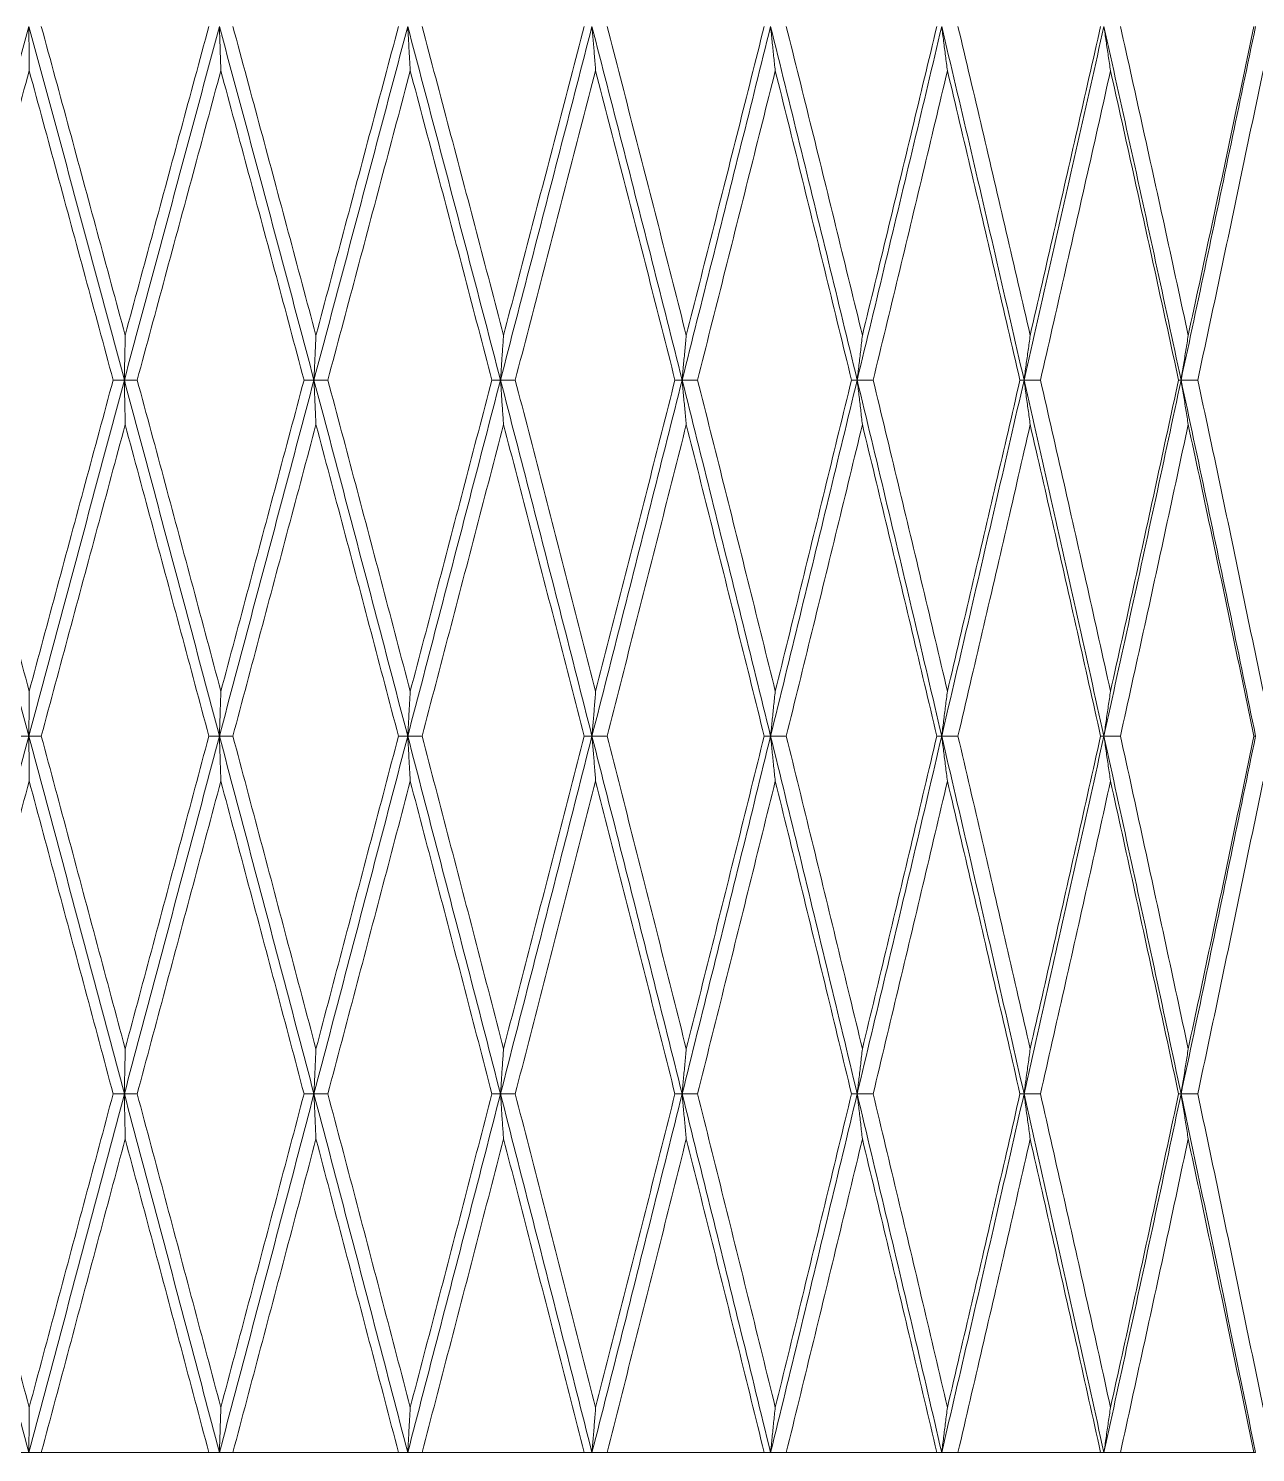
# Model space of a CAD drawing. Extents: x 1661 to 2451, y 0 to 579.
# Drawn here: x 1890.52 to 1901.01, y 426.76 to 438.94 of the extents above; entities that cross this region are included whole.
import ezdxf

# ---------------------------------------------------------------- set-up
doc = ezdxf.new("R2010")
doc.units = 0
doc.header["$LTSCALE"] = 10
doc.header["$MEASUREMENT"] = 0
doc.layers.add('2', color=7, linetype='CONTINUOUS', true_color=0xffffff)

msp = doc.modelspace()

# ---------------------------------------------------------------- linework, layer by layer
at = {"layer": '2', "color": 7, "linetype": 'Continuous', "lineweight": 18}
for ratio, start_param, end_param in [(0.00001, 1.454697, 1.539238), (0.00001, 1.358005, 1.442546), (0.00001, 1.261314, 1.345855), (0.00001, 1.164623, 1.249164), (0.000009, 1.067932, 1.152473), (0.000009, 0.97124, 1.055782), (0.000008, 0.874549, 0.95909)]:
    msp.add_ellipse((1890.095, 426.763), major_axis=(17.001, 0), ratio=ratio, start_param=start_param, end_param=end_param, dxfattribs=at)
for points in [[(1890.526, 438.956), (1890.435, 438.622), (1890.254, 437.953), (1889.982, 436.945), (1889.8, 436.271), (1889.709, 435.933)], [(1891.342, 435.933), (1891.251, 436.271), (1891.07, 436.946), (1890.798, 437.953), (1890.617, 438.622), (1890.526, 438.956)], [(1890.526, 438.956), (1890.526, 438.914), (1890.527, 438.83), (1890.528, 438.704), (1890.528, 438.62), (1890.529, 438.578)], [(1890.632, 438.956), (1890.712, 438.664), (1890.871, 438.079), (1891.11, 437.199), (1891.27, 436.61), (1891.349, 436.315)], [(1892.155, 438.956), (1892.065, 438.622), (1891.885, 437.953), (1891.614, 436.945), (1891.433, 436.271), (1891.342, 435.933)], [(1892.065, 438.956), (1891.985, 438.664), (1891.827, 438.079), (1891.588, 437.199), (1891.429, 436.61), (1891.349, 436.315)], [(1892.963, 435.933), (1892.874, 436.271), (1892.694, 436.946), (1892.425, 437.953), (1892.245, 438.622), (1892.155, 438.956)], [(1892.155, 438.956), (1892.156, 438.914), (1892.159, 438.83), (1892.163, 438.704), (1892.166, 438.62), (1892.167, 438.578)], [(1892.27, 438.956), (1892.349, 438.664), (1892.507, 438.079), (1892.744, 437.199), (1892.901, 436.61), (1892.98, 436.315)], [(1892.963, 435.933), (1893.053, 436.271), (1893.232, 436.945), (1893.499, 437.953), (1893.676, 438.622), (1893.765, 438.956)], [(1892.98, 436.315), (1893.059, 436.61), (1893.216, 437.199), (1893.451, 438.079), (1893.608, 438.664), (1893.686, 438.956)], [(1894.558, 435.933), (1894.47, 436.271), (1894.294, 436.946), (1894.03, 437.953), (1893.853, 438.622), (1893.765, 438.956)], [(1893.765, 438.956), (1893.767, 438.914), (1893.772, 438.83), (1893.779, 438.704), (1893.784, 438.62), (1893.786, 438.578)], [(1893.887, 438.956), (1893.965, 438.664), (1894.12, 438.079), (1894.353, 437.199), (1894.507, 436.61), (1894.584, 436.315)], [(1894.558, 435.933), (1894.645, 436.271), (1894.82, 436.945), (1895.081, 437.953), (1895.254, 438.622), (1895.34, 438.956)], [(1894.584, 436.315), (1894.661, 436.61), (1894.815, 437.199), (1895.045, 438.079), (1895.197, 438.664), (1895.273, 438.956)], [(1896.111, 435.933), (1896.026, 436.271), (1895.855, 436.946), (1895.598, 437.953), (1895.426, 438.622), (1895.34, 438.956)], [(1895.34, 438.956), (1895.344, 438.914), (1895.351, 438.83), (1895.361, 438.704), (1895.368, 438.62), (1895.371, 438.578)], [(1895.469, 438.956), (1895.545, 438.664), (1895.696, 438.079), (1895.922, 437.199), (1896.071, 436.61), (1896.146, 436.315)], [(1896.111, 435.933), (1896.195, 436.271), (1896.365, 436.945), (1896.617, 437.953), (1896.784, 438.622), (1896.867, 438.956)], [(1896.146, 436.315), (1896.221, 436.61), (1896.37, 437.199), (1896.592, 438.079), (1896.739, 438.664), (1896.812, 438.956)], [(1897.607, 435.933), (1897.526, 436.271), (1897.362, 436.946), (1897.115, 437.953), (1896.95, 438.622), (1896.867, 438.956)], [(1896.867, 438.956), (1896.871, 438.914), (1896.88, 438.83), (1896.893, 438.704), (1896.902, 438.62), (1896.907, 438.578)], [(1897.001, 438.956), (1897.074, 438.664), (1897.22, 438.079), (1897.436, 437.199), (1897.58, 436.61), (1897.652, 436.315)], [(1897.607, 435.933), (1897.689, 436.271), (1897.851, 436.945), (1898.092, 437.953), (1898.251, 438.622), (1898.33, 438.956)], [(1897.652, 436.315), (1897.723, 436.61), (1897.866, 437.199), (1898.078, 438.079), (1898.218, 438.664), (1898.288, 438.956)], [(1899.034, 435.933), (1898.956, 436.271), (1898.801, 436.946), (1898.567, 437.953), (1898.409, 438.622), (1898.33, 438.956)], [(1898.33, 438.956), (1898.335, 438.914), (1898.346, 438.83), (1898.362, 438.704), (1898.373, 438.62), (1898.379, 438.578)], [(1898.469, 438.956), (1898.538, 438.664), (1898.677, 438.079), (1898.882, 437.199), (1899.019, 436.61), (1899.086, 436.315)], [(1899.034, 435.933), (1899.111, 436.271), (1899.264, 436.945), (1899.492, 437.953), (1899.642, 438.622), (1899.716, 438.956)], [(1899.086, 436.315), (1899.154, 436.61), (1899.289, 437.199), (1899.49, 438.079), (1899.622, 438.664), (1899.688, 438.956)], [(1900.376, 435.933), (1900.304, 436.271), (1900.159, 436.946), (1899.939, 437.953), (1899.791, 438.622), (1899.716, 438.956)], [(1899.716, 438.956), (1899.723, 438.914), (1899.735, 438.83), (1899.754, 438.704), (1899.767, 438.62), (1899.773, 438.578)], [(1899.858, 438.956), (1899.923, 438.664), (1900.053, 438.079), (1900.246, 437.199), (1900.374, 436.61), (1900.437, 436.315)], [(1900.376, 435.933), (1900.449, 436.271), (1900.592, 436.945), (1900.804, 437.953), (1900.943, 438.622), (1901.013, 438.956)], [(1900.437, 436.315), (1900.501, 436.61), (1900.627, 437.199), (1900.814, 438.079), (1900.937, 438.664), (1900.998, 438.956)], [(1890.529, 438.578), (1890.449, 438.285), (1890.289, 437.699), (1890.05, 436.818), (1889.89, 436.228), (1889.81, 435.933)], [(1890.529, 438.578), (1890.608, 438.285), (1890.768, 437.699), (1891.007, 436.818), (1891.167, 436.228), (1891.246, 435.933)], [(1892.167, 438.578), (1892.088, 438.285), (1891.93, 437.699), (1891.691, 436.818), (1891.532, 436.228), (1891.452, 435.933)], [(1892.167, 438.578), (1892.246, 438.285), (1892.405, 437.699), (1892.642, 436.818), (1892.799, 436.228), (1892.878, 435.933)], [(1893.786, 438.578), (1893.709, 438.285), (1893.553, 437.699), (1893.318, 436.818), (1893.161, 436.228), (1893.082, 435.933)], [(1893.786, 438.578), (1893.864, 438.285), (1894.02, 437.699), (1894.253, 436.818), (1894.407, 436.228), (1894.484, 435.933)], [(1895.371, 438.578), (1895.295, 438.285), (1895.143, 437.699), (1894.914, 436.818), (1894.761, 436.228), (1894.684, 435.933)], [(1895.371, 438.578), (1895.447, 438.285), (1895.598, 437.699), (1895.825, 436.818), (1895.975, 436.228), (1896.049, 435.933)], [(1896.907, 438.578), (1896.834, 438.285), (1896.687, 437.699), (1896.466, 436.818), (1896.317, 436.228), (1896.243, 435.933)], [(1896.907, 438.578), (1896.98, 438.285), (1897.126, 437.699), (1897.343, 436.818), (1897.487, 436.228), (1897.559, 435.933)], [(1898.379, 438.578), (1898.309, 438.285), (1898.169, 437.699), (1897.958, 436.818), (1897.815, 436.228), (1897.744, 435.933)], [(1898.379, 438.578), (1898.448, 438.285), (1898.587, 437.699), (1898.794, 436.818), (1898.93, 436.228), (1898.999, 435.933)], [(1899.773, 438.578), (1899.708, 438.285), (1899.576, 437.699), (1899.376, 436.818), (1899.242, 436.228), (1899.174, 435.933)], [(1899.773, 438.578), (1899.839, 438.285), (1899.969, 437.699), (1900.163, 436.818), (1900.291, 436.228), (1900.355, 435.933)], [(1901.077, 438.578), (1901.016, 438.285), (1900.894, 437.699), (1900.708, 436.818), (1900.582, 436.228), (1900.519, 435.933)], [(1891.349, 436.315), (1891.349, 436.272), (1891.347, 436.188), (1891.344, 436.061), (1891.343, 435.976), (1891.342, 435.933)], [(1892.98, 436.315), (1892.978, 436.272), (1892.975, 436.188), (1892.969, 436.061), (1892.965, 435.976), (1892.963, 435.933)], [(1894.584, 436.315), (1894.581, 436.272), (1894.575, 436.188), (1894.566, 436.061), (1894.561, 435.976), (1894.558, 435.933)], [(1896.146, 436.315), (1896.142, 436.272), (1896.134, 436.188), (1896.122, 436.061), (1896.114, 435.976), (1896.111, 435.933)], [(1897.652, 436.315), (1897.647, 436.272), (1897.637, 436.188), (1897.622, 436.061), (1897.612, 435.976), (1897.607, 435.933)], [(1899.086, 436.315), (1899.081, 436.272), (1899.069, 436.188), (1899.051, 436.061), (1899.039, 435.976), (1899.034, 435.933)], [(1900.437, 436.315), (1900.431, 436.272), (1900.417, 436.188), (1900.397, 436.061), (1900.383, 435.976), (1900.376, 435.933)], [(1889.709, 435.933), (1889.8, 435.597), (1889.981, 434.922), (1890.253, 433.907), (1890.435, 433.228), (1890.526, 432.889)], [(1889.81, 435.933), (1889.89, 435.639), (1890.049, 435.049), (1890.289, 434.162), (1890.449, 433.569), (1890.529, 433.272)], [(1891.342, 435.933), (1891.252, 435.597), (1891.071, 434.922), (1890.799, 433.907), (1890.617, 433.228), (1890.526, 432.889)], [(1891.246, 435.933), (1891.167, 435.639), (1891.007, 435.049), (1890.768, 434.162), (1890.608, 433.569), (1890.529, 433.272)], [(1891.342, 435.933), (1891.331, 435.933), (1891.31, 435.933), (1891.278, 435.933), (1891.257, 435.933), (1891.246, 435.933)], [(1891.452, 435.933), (1891.44, 435.933), (1891.416, 435.933), (1891.379, 435.933), (1891.354, 435.933), (1891.342, 435.933)], [(1892.155, 432.889), (1892.065, 433.228), (1891.884, 433.907), (1891.613, 434.922), (1891.432, 435.597), (1891.342, 435.933)], [(1891.342, 435.933), (1891.343, 435.891), (1891.344, 435.806), (1891.347, 435.679), (1891.349, 435.594), (1891.349, 435.552)], [(1891.452, 435.933), (1891.532, 435.639), (1891.691, 435.049), (1891.929, 434.162), (1892.088, 433.569), (1892.167, 433.272)], [(1892.963, 435.933), (1892.874, 435.597), (1892.695, 434.922), (1892.425, 433.907), (1892.245, 433.228), (1892.155, 432.889)], [(1892.878, 435.933), (1892.8, 435.639), (1892.642, 435.049), (1892.405, 434.162), (1892.247, 433.569), (1892.167, 433.272)], [(1892.963, 435.933), (1892.954, 435.933), (1892.935, 435.933), (1892.907, 435.933), (1892.888, 435.933), (1892.878, 435.933)], [(1893.082, 435.933), (1893.069, 435.933), (1893.042, 435.933), (1893.003, 435.933), (1892.976, 435.933), (1892.963, 435.933)], [(1892.963, 435.933), (1893.053, 435.597), (1893.231, 434.922), (1893.498, 433.907), (1893.676, 433.228), (1893.765, 432.889)], [(1892.963, 435.933), (1892.965, 435.891), (1892.969, 435.806), (1892.975, 435.679), (1892.978, 435.594), (1892.98, 435.552)], [(1893.082, 435.933), (1893.161, 435.639), (1893.317, 435.049), (1893.552, 434.162), (1893.708, 433.569), (1893.786, 433.272)], [(1894.558, 435.933), (1894.47, 435.597), (1894.295, 434.922), (1894.031, 433.907), (1893.854, 433.228), (1893.765, 432.889)], [(1894.484, 435.933), (1894.407, 435.639), (1894.253, 435.049), (1894.02, 434.162), (1893.865, 433.569), (1893.786, 433.272)], [(1894.558, 435.933), (1894.55, 435.933), (1894.533, 435.933), (1894.509, 435.933), (1894.493, 435.933), (1894.484, 435.933)], [(1894.684, 435.933), (1894.67, 435.933), (1894.642, 435.933), (1894.6, 435.933), (1894.572, 435.933), (1894.558, 435.933)], [(1894.558, 435.933), (1894.645, 435.597), (1894.82, 434.922), (1895.081, 433.907), (1895.254, 433.228), (1895.34, 432.889)], [(1894.558, 435.933), (1894.561, 435.891), (1894.566, 435.806), (1894.575, 435.679), (1894.581, 435.594), (1894.584, 435.552)], [(1894.684, 435.933), (1894.761, 435.639), (1894.914, 435.049), (1895.143, 434.162), (1895.295, 433.569), (1895.371, 433.272)], [(1896.111, 435.933), (1896.026, 435.597), (1895.856, 434.922), (1895.599, 433.907), (1895.427, 433.228), (1895.34, 432.889)], [(1896.049, 435.933), (1895.975, 435.639), (1895.825, 435.049), (1895.599, 434.162), (1895.447, 433.569), (1895.371, 433.272)], [(1896.111, 435.933), (1896.104, 435.933), (1896.09, 435.933), (1896.07, 435.933), (1896.056, 435.933), (1896.049, 435.933)], [(1896.243, 435.933), (1896.228, 435.933), (1896.199, 435.933), (1896.155, 435.933), (1896.125, 435.933), (1896.111, 435.933)], [(1896.111, 435.933), (1896.195, 435.597), (1896.364, 434.922), (1896.616, 433.907), (1896.783, 433.228), (1896.867, 432.889)], [(1896.111, 435.933), (1896.114, 435.891), (1896.122, 435.806), (1896.134, 435.679), (1896.142, 435.594), (1896.146, 435.552)], [(1896.243, 435.933), (1896.317, 435.639), (1896.465, 435.049), (1896.687, 434.162), (1896.834, 433.569), (1896.907, 433.272)], [(1897.607, 435.933), (1897.526, 435.597), (1897.363, 434.922), (1897.116, 433.907), (1896.95, 433.228), (1896.867, 432.889)], [(1897.559, 435.933), (1897.487, 435.639), (1897.343, 435.049), (1897.126, 434.162), (1896.98, 433.569), (1896.907, 433.272)], [(1897.607, 435.933), (1897.602, 435.933), (1897.591, 435.933), (1897.575, 435.933), (1897.564, 435.933), (1897.559, 435.933)], [(1897.744, 435.933), (1897.729, 435.933), (1897.698, 435.933), (1897.653, 435.933), (1897.622, 435.933), (1897.607, 435.933)], [(1897.607, 435.933), (1897.688, 435.597), (1897.85, 434.922), (1898.091, 433.907), (1898.251, 433.228), (1898.33, 432.889)], [(1897.607, 435.933), (1897.612, 435.891), (1897.622, 435.806), (1897.637, 435.679), (1897.647, 435.594), (1897.652, 435.552)], [(1897.744, 435.933), (1897.815, 435.639), (1897.957, 435.049), (1898.169, 434.162), (1898.309, 433.569), (1898.379, 433.272)], [(1899.034, 435.933), (1898.957, 435.597), (1898.802, 434.922), (1898.567, 433.907), (1898.409, 433.228), (1898.33, 432.889)], [(1898.999, 435.933), (1898.931, 435.639), (1898.794, 435.049), (1898.587, 434.162), (1898.448, 433.569), (1898.379, 433.272)], [(1899.034, 435.933), (1899.03, 435.933), (1899.022, 435.933), (1899.01, 435.933), (1899.002, 435.933), (1898.999, 435.933)], [(1899.174, 435.933), (1899.158, 435.933), (1899.127, 435.933), (1899.08, 435.933), (1899.049, 435.933), (1899.034, 435.933)], [(1899.034, 435.933), (1899.11, 435.597), (1899.264, 434.922), (1899.491, 433.907), (1899.641, 433.228), (1899.716, 432.889)], [(1899.034, 435.933), (1899.039, 435.891), (1899.051, 435.806), (1899.069, 435.679), (1899.081, 435.594), (1899.086, 435.552)], [(1899.174, 435.933), (1899.241, 435.639), (1899.376, 435.049), (1899.575, 434.162), (1899.707, 433.569), (1899.773, 433.272)], [(1900.376, 435.933), (1900.305, 435.597), (1900.16, 434.922), (1899.94, 433.907), (1899.791, 433.228), (1899.716, 432.889)], [(1900.355, 435.933), (1900.291, 435.639), (1900.164, 435.049), (1899.97, 434.162), (1899.839, 433.569), (1899.773, 433.272)], [(1900.376, 435.933), (1900.374, 435.933), (1900.369, 435.933), (1900.362, 435.933), (1900.358, 435.933), (1900.355, 435.933)], [(1900.519, 435.933), (1900.503, 435.933), (1900.472, 435.933), (1900.424, 435.933), (1900.392, 435.933), (1900.376, 435.933)], [(1900.376, 435.933), (1900.448, 435.597), (1900.591, 434.922), (1900.804, 433.907), (1900.943, 433.228), (1901.013, 432.889)], [(1900.376, 435.933), (1900.383, 435.891), (1900.397, 435.806), (1900.417, 435.679), (1900.431, 435.594), (1900.437, 435.552)], [(1900.519, 435.933), (1900.582, 435.639), (1900.708, 435.049), (1900.894, 434.162), (1901.016, 433.569), (1901.077, 433.272)], [(1891.349, 435.552), (1891.27, 435.257), (1891.111, 434.666), (1890.871, 433.779), (1890.712, 433.186), (1890.632, 432.889)], [(1891.349, 435.552), (1891.429, 435.257), (1891.588, 434.666), (1891.826, 433.779), (1891.985, 433.186), (1892.065, 432.889)], [(1892.98, 435.552), (1892.902, 435.257), (1892.744, 434.666), (1892.507, 433.779), (1892.349, 433.186), (1892.27, 432.889)], [(1892.98, 435.552), (1893.059, 435.257), (1893.216, 434.666), (1893.451, 433.779), (1893.607, 433.186), (1893.686, 432.889)], [(1894.584, 435.552), (1894.507, 435.257), (1894.353, 434.666), (1894.121, 433.779), (1893.965, 433.186), (1893.887, 432.889)], [(1894.584, 435.552), (1894.661, 435.257), (1894.815, 434.666), (1895.044, 433.779), (1895.197, 433.186), (1895.273, 432.889)], [(1896.146, 435.552), (1896.072, 435.257), (1895.922, 434.666), (1895.696, 433.779), (1895.545, 433.186), (1895.469, 432.889)], [(1896.146, 435.552), (1896.221, 435.257), (1896.369, 434.666), (1896.591, 433.779), (1896.739, 433.186), (1896.812, 432.889)], [(1897.652, 435.552), (1897.58, 435.257), (1897.437, 434.666), (1897.22, 433.779), (1897.074, 433.186), (1897.001, 432.889)], [(1897.652, 435.552), (1897.723, 435.257), (1897.866, 434.666), (1898.078, 433.779), (1898.218, 433.186), (1898.288, 432.889)], [(1899.086, 435.552), (1899.019, 435.257), (1898.883, 434.666), (1898.677, 433.779), (1898.538, 433.186), (1898.469, 432.889)], [(1899.086, 435.552), (1899.154, 435.257), (1899.289, 434.666), (1899.49, 433.779), (1899.622, 433.186), (1899.688, 432.889)], [(1900.437, 435.552), (1900.374, 435.257), (1900.247, 434.666), (1900.054, 433.779), (1899.923, 433.186), (1899.858, 432.889)], [(1900.437, 435.552), (1900.501, 435.257), (1900.627, 434.666), (1900.814, 433.779), (1900.937, 433.186), (1900.998, 432.889)], [(1890.529, 433.272), (1890.528, 433.23), (1890.528, 433.145), (1890.527, 433.017), (1890.526, 432.931), (1890.526, 432.889)], [(1892.167, 433.272), (1892.166, 433.23), (1892.163, 433.145), (1892.159, 433.017), (1892.156, 432.931), (1892.155, 432.889)], [(1893.786, 433.272), (1893.784, 433.23), (1893.779, 433.145), (1893.772, 433.017), (1893.767, 432.931), (1893.765, 432.889)], [(1895.371, 433.272), (1895.368, 433.23), (1895.361, 433.145), (1895.351, 433.017), (1895.344, 432.931), (1895.34, 432.889)], [(1896.907, 433.272), (1896.902, 433.23), (1896.893, 433.145), (1896.88, 433.017), (1896.871, 432.931), (1896.867, 432.889)], [(1898.379, 433.272), (1898.373, 433.23), (1898.362, 433.145), (1898.346, 433.017), (1898.335, 432.931), (1898.33, 432.889)], [(1899.773, 433.272), (1899.767, 433.23), (1899.754, 433.145), (1899.735, 433.017), (1899.723, 432.931), (1899.716, 432.889)], [(1889.709, 429.83), (1889.8, 430.17), (1889.981, 430.851), (1890.254, 431.871), (1890.435, 432.55), (1890.526, 432.889)], [(1890.425, 432.889), (1890.437, 432.889), (1890.459, 432.889), (1890.492, 432.889), (1890.515, 432.889), (1890.526, 432.889)], [(1890.632, 432.889), (1890.62, 432.889), (1890.597, 432.889), (1890.561, 432.889), (1890.538, 432.889), (1890.526, 432.889)], [(1890.526, 432.889), (1890.617, 432.55), (1890.798, 431.871), (1891.07, 430.851), (1891.251, 430.17), (1891.342, 429.83)], [(1890.529, 432.505), (1890.528, 432.547), (1890.528, 432.633), (1890.527, 432.761), (1890.526, 432.846), (1890.526, 432.889)], [(1890.632, 432.889), (1890.712, 432.592), (1890.871, 431.999), (1891.11, 431.107), (1891.27, 430.512), (1891.349, 430.215)], [(1892.155, 432.889), (1892.065, 432.55), (1891.885, 431.871), (1891.614, 430.851), (1891.433, 430.17), (1891.342, 429.83)], [(1892.065, 432.889), (1891.985, 432.592), (1891.827, 431.999), (1891.588, 431.107), (1891.429, 430.512), (1891.349, 430.215)], [(1892.155, 432.889), (1892.145, 432.889), (1892.125, 432.889), (1892.095, 432.889), (1892.075, 432.889), (1892.065, 432.889)], [(1892.27, 432.889), (1892.257, 432.889), (1892.231, 432.889), (1892.193, 432.889), (1892.168, 432.889), (1892.155, 432.889)], [(1892.963, 429.83), (1892.874, 430.17), (1892.694, 430.851), (1892.425, 431.871), (1892.245, 432.55), (1892.155, 432.889)], [(1892.155, 432.889), (1892.156, 432.846), (1892.159, 432.761), (1892.163, 432.633), (1892.166, 432.547), (1892.167, 432.505)], [(1892.27, 432.889), (1892.349, 432.592), (1892.507, 431.999), (1892.744, 431.107), (1892.901, 430.512), (1892.98, 430.215)], [(1892.963, 429.83), (1893.053, 430.17), (1893.231, 430.851), (1893.499, 431.871), (1893.676, 432.55), (1893.765, 432.889)], [(1892.98, 430.215), (1893.059, 430.512), (1893.216, 431.107), (1893.451, 431.999), (1893.608, 432.592), (1893.686, 432.889)], [(1893.686, 432.889), (1893.694, 432.889), (1893.712, 432.889), (1893.738, 432.889), (1893.756, 432.889), (1893.765, 432.889)], [(1893.887, 432.889), (1893.874, 432.889), (1893.846, 432.889), (1893.806, 432.889), (1893.778, 432.889), (1893.765, 432.889)], [(1894.558, 429.83), (1894.47, 430.17), (1894.295, 430.851), (1894.03, 431.871), (1893.853, 432.55), (1893.765, 432.889)], [(1893.765, 432.889), (1893.767, 432.846), (1893.772, 432.761), (1893.779, 432.633), (1893.784, 432.547), (1893.786, 432.505)], [(1893.887, 432.889), (1893.965, 432.592), (1894.12, 431.999), (1894.353, 431.107), (1894.507, 430.512), (1894.584, 430.215)], [(1894.558, 429.83), (1894.645, 430.17), (1894.82, 430.851), (1895.081, 431.871), (1895.254, 432.55), (1895.34, 432.889)], [(1894.584, 430.215), (1894.661, 430.512), (1894.815, 431.107), (1895.045, 431.999), (1895.197, 432.592), (1895.273, 432.889)], [(1895.273, 432.889), (1895.28, 432.889), (1895.295, 432.889), (1895.318, 432.889), (1895.333, 432.889), (1895.34, 432.889)], [(1895.469, 432.889), (1895.455, 432.889), (1895.426, 432.889), (1895.383, 432.889), (1895.355, 432.889), (1895.34, 432.889)], [(1896.111, 429.83), (1896.026, 430.17), (1895.855, 430.851), (1895.599, 431.871), (1895.426, 432.55), (1895.34, 432.889)], [(1895.34, 432.889), (1895.344, 432.846), (1895.351, 432.761), (1895.361, 432.633), (1895.368, 432.547), (1895.371, 432.505)], [(1895.469, 432.889), (1895.545, 432.592), (1895.696, 431.999), (1895.922, 431.107), (1896.071, 430.512), (1896.146, 430.215)], [(1896.111, 429.83), (1896.195, 430.17), (1896.365, 430.851), (1896.617, 431.871), (1896.784, 432.55), (1896.867, 432.889)], [(1896.146, 430.215), (1896.221, 430.512), (1896.37, 431.107), (1896.592, 431.999), (1896.739, 432.592), (1896.812, 432.889)], [(1896.812, 432.889), (1896.818, 432.889), (1896.83, 432.889), (1896.849, 432.889), (1896.861, 432.889), (1896.867, 432.889)], [(1897.001, 432.889), (1896.986, 432.889), (1896.956, 432.889), (1896.912, 432.889), (1896.882, 432.889), (1896.867, 432.889)], [(1897.607, 429.83), (1897.526, 430.17), (1897.362, 430.851), (1897.116, 431.871), (1896.95, 432.55), (1896.867, 432.889)], [(1896.867, 432.889), (1896.871, 432.846), (1896.88, 432.761), (1896.893, 432.633), (1896.902, 432.547), (1896.907, 432.505)], [(1897.001, 432.889), (1897.074, 432.592), (1897.22, 431.999), (1897.436, 431.107), (1897.58, 430.512), (1897.652, 430.215)], [(1897.607, 429.83), (1897.688, 430.17), (1897.851, 430.851), (1898.092, 431.871), (1898.251, 432.55), (1898.33, 432.889)], [(1897.652, 430.215), (1897.723, 430.512), (1897.866, 431.107), (1898.078, 431.999), (1898.218, 432.592), (1898.288, 432.889)], [(1898.288, 432.889), (1898.293, 432.889), (1898.302, 432.889), (1898.316, 432.889), (1898.325, 432.889), (1898.33, 432.889)], [(1898.469, 432.889), (1898.453, 432.889), (1898.422, 432.889), (1898.376, 432.889), (1898.345, 432.889), (1898.33, 432.889)], [(1899.034, 429.83), (1898.956, 430.17), (1898.802, 430.851), (1898.567, 431.871), (1898.409, 432.55), (1898.33, 432.889)], [(1898.33, 432.889), (1898.335, 432.846), (1898.346, 432.761), (1898.362, 432.633), (1898.373, 432.547), (1898.379, 432.505)], [(1898.469, 432.889), (1898.538, 432.592), (1898.677, 431.999), (1898.882, 431.107), (1899.019, 430.512), (1899.086, 430.215)], [(1899.034, 429.83), (1899.111, 430.17), (1899.264, 430.851), (1899.492, 431.871), (1899.642, 432.55), (1899.716, 432.889)], [(1899.086, 430.215), (1899.154, 430.512), (1899.289, 431.107), (1899.49, 431.999), (1899.622, 432.592), (1899.688, 432.889)], [(1899.688, 432.889), (1899.691, 432.889), (1899.697, 432.889), (1899.707, 432.889), (1899.713, 432.889), (1899.716, 432.889)], [(1899.858, 432.889), (1899.842, 432.889), (1899.811, 432.889), (1899.763, 432.889), (1899.732, 432.889), (1899.716, 432.889)], [(1900.376, 429.83), (1900.304, 430.17), (1900.159, 430.851), (1899.939, 431.871), (1899.791, 432.55), (1899.716, 432.889)], [(1899.716, 432.889), (1899.723, 432.846), (1899.735, 432.761), (1899.754, 432.633), (1899.767, 432.547), (1899.773, 432.505)], [(1899.858, 432.889), (1899.923, 432.592), (1900.053, 431.999), (1900.246, 431.107), (1900.374, 430.512), (1900.437, 430.215)], [(1900.376, 429.83), (1900.449, 430.17), (1900.592, 430.851), (1900.804, 431.871), (1900.943, 432.55), (1901.013, 432.889)], [(1900.437, 430.215), (1900.501, 430.512), (1900.627, 431.107), (1900.814, 431.999), (1900.937, 432.592), (1900.998, 432.889)], [(1900.998, 432.889), (1901, 432.889), (1901.003, 432.889), (1901.008, 432.889), (1901.011, 432.889), (1901.013, 432.889)], [(1889.81, 429.83), (1889.89, 430.128), (1890.05, 430.723), (1890.289, 431.614), (1890.449, 432.208), (1890.529, 432.505)], [(1890.529, 432.505), (1890.608, 432.208), (1890.768, 431.614), (1891.007, 430.723), (1891.167, 430.128), (1891.246, 429.83)], [(1892.167, 432.505), (1892.088, 432.208), (1891.929, 431.614), (1891.691, 430.723), (1891.532, 430.128), (1891.452, 429.83)], [(1892.167, 432.505), (1892.246, 432.208), (1892.405, 431.614), (1892.642, 430.723), (1892.8, 430.128), (1892.878, 429.83)], [(1893.786, 432.505), (1893.709, 432.208), (1893.553, 431.614), (1893.318, 430.723), (1893.161, 430.128), (1893.082, 429.83)], [(1893.786, 432.505), (1893.864, 432.208), (1894.02, 431.614), (1894.253, 430.723), (1894.407, 430.128), (1894.484, 429.83)], [(1895.371, 432.505), (1895.295, 432.208), (1895.143, 431.614), (1894.914, 430.723), (1894.761, 430.128), (1894.684, 429.83)], [(1895.371, 432.505), (1895.447, 432.208), (1895.599, 431.614), (1895.825, 430.723), (1895.975, 430.128), (1896.049, 429.83)], [(1896.907, 432.505), (1896.834, 432.208), (1896.687, 431.614), (1896.466, 430.723), (1896.317, 430.128), (1896.243, 429.83)], [(1896.907, 432.505), (1896.98, 432.208), (1897.126, 431.614), (1897.343, 430.723), (1897.487, 430.128), (1897.559, 429.83)], [(1898.379, 432.505), (1898.309, 432.208), (1898.169, 431.614), (1897.957, 430.723), (1897.815, 430.128), (1897.744, 429.83)], [(1898.379, 432.505), (1898.448, 432.208), (1898.587, 431.614), (1898.794, 430.723), (1898.931, 430.128), (1898.999, 429.83)], [(1899.773, 432.505), (1899.708, 432.208), (1899.576, 431.614), (1899.376, 430.723), (1899.241, 430.128), (1899.174, 429.83)], [(1899.773, 432.505), (1899.839, 432.208), (1899.969, 431.614), (1900.163, 430.723), (1900.291, 430.128), (1900.355, 429.83)], [(1901.077, 432.505), (1901.016, 432.208), (1900.894, 431.614), (1900.708, 430.723), (1900.582, 430.128), (1900.519, 429.83)], [(1891.349, 430.215), (1891.349, 430.172), (1891.347, 430.087), (1891.344, 429.958), (1891.343, 429.873), (1891.342, 429.83)], [(1892.98, 430.215), (1892.978, 430.172), (1892.975, 430.087), (1892.969, 429.958), (1892.965, 429.873), (1892.963, 429.83)], [(1894.584, 430.215), (1894.581, 430.172), (1894.575, 430.087), (1894.566, 429.958), (1894.561, 429.873), (1894.558, 429.83)], [(1896.146, 430.215), (1896.142, 430.172), (1896.134, 430.087), (1896.122, 429.958), (1896.114, 429.873), (1896.111, 429.83)], [(1897.652, 430.215), (1897.647, 430.172), (1897.637, 430.087), (1897.622, 429.958), (1897.612, 429.873), (1897.607, 429.83)], [(1899.086, 430.215), (1899.081, 430.172), (1899.069, 430.087), (1899.051, 429.958), (1899.039, 429.873), (1899.034, 429.83)], [(1900.437, 430.215), (1900.431, 430.172), (1900.417, 430.087), (1900.397, 429.958), (1900.383, 429.873), (1900.376, 429.83)], [(1889.709, 429.83), (1889.8, 429.489), (1889.981, 428.808), (1890.254, 427.786), (1890.435, 427.104), (1890.526, 426.764)], [(1889.81, 429.83), (1889.89, 429.532), (1890.05, 428.937), (1890.289, 428.043), (1890.449, 427.447), (1890.529, 427.149)], [(1890.526, 426.764), (1890.617, 427.104), (1890.798, 427.786), (1891.07, 428.808), (1891.251, 429.489), (1891.342, 429.83)], [(1890.529, 427.149), (1890.608, 427.447), (1890.768, 428.043), (1891.007, 428.937), (1891.167, 429.532), (1891.246, 429.83)], [(1891.246, 429.83), (1891.257, 429.83), (1891.278, 429.83), (1891.31, 429.83), (1891.331, 429.83), (1891.342, 429.83)], [(1891.452, 429.83), (1891.44, 429.83), (1891.416, 429.83), (1891.379, 429.83), (1891.354, 429.83), (1891.342, 429.83)], [(1891.342, 429.83), (1891.433, 429.489), (1891.614, 428.808), (1891.885, 427.786), (1892.065, 427.104), (1892.155, 426.764)], [(1891.349, 429.445), (1891.349, 429.487), (1891.347, 429.573), (1891.344, 429.701), (1891.343, 429.787), (1891.342, 429.83)], [(1891.452, 429.83), (1891.532, 429.532), (1891.691, 428.937), (1891.929, 428.043), (1892.088, 427.447), (1892.167, 427.149)], [(1892.963, 429.83), (1892.874, 429.489), (1892.695, 428.808), (1892.425, 427.786), (1892.245, 427.104), (1892.155, 426.764)], [(1892.878, 429.83), (1892.8, 429.532), (1892.642, 428.937), (1892.405, 428.043), (1892.246, 427.447), (1892.167, 427.149)], [(1892.963, 429.83), (1892.954, 429.83), (1892.935, 429.83), (1892.907, 429.83), (1892.888, 429.83), (1892.878, 429.83)], [(1893.082, 429.83), (1893.069, 429.83), (1893.042, 429.83), (1893.003, 429.83), (1892.976, 429.83), (1892.963, 429.83)], [(1892.963, 429.83), (1893.053, 429.489), (1893.231, 428.808), (1893.499, 427.786), (1893.676, 427.104), (1893.765, 426.764)], [(1892.963, 429.83), (1892.965, 429.787), (1892.969, 429.701), (1892.975, 429.573), (1892.978, 429.487), (1892.98, 429.445)], [(1893.082, 429.83), (1893.161, 429.532), (1893.318, 428.937), (1893.552, 428.043), (1893.709, 427.447), (1893.786, 427.149)], [(1894.558, 429.83), (1894.47, 429.489), (1894.295, 428.808), (1894.03, 427.786), (1893.853, 427.104), (1893.765, 426.764)], [(1894.484, 429.83), (1894.407, 429.532), (1894.253, 428.937), (1894.02, 428.043), (1893.864, 427.447), (1893.786, 427.149)], [(1894.558, 429.83), (1894.55, 429.83), (1894.533, 429.83), (1894.509, 429.83), (1894.493, 429.83), (1894.484, 429.83)], [(1894.684, 429.83), (1894.67, 429.83), (1894.642, 429.83), (1894.6, 429.83), (1894.572, 429.83), (1894.558, 429.83)], [(1894.558, 429.83), (1894.645, 429.489), (1894.82, 428.808), (1895.081, 427.786), (1895.254, 427.104), (1895.34, 426.764)], [(1894.558, 429.83), (1894.561, 429.787), (1894.566, 429.701), (1894.575, 429.573), (1894.581, 429.487), (1894.584, 429.445)], [(1894.684, 429.83), (1894.761, 429.532), (1894.914, 428.937), (1895.143, 428.043), (1895.295, 427.447), (1895.371, 427.149)], [(1896.111, 429.83), (1896.026, 429.489), (1895.855, 428.808), (1895.599, 427.786), (1895.427, 427.104), (1895.34, 426.764)], [(1896.049, 429.83), (1895.975, 429.532), (1895.825, 428.937), (1895.599, 428.043), (1895.447, 427.447), (1895.371, 427.149)], [(1896.111, 429.83), (1896.104, 429.83), (1896.09, 429.83), (1896.07, 429.83), (1896.056, 429.83), (1896.049, 429.83)], [(1896.243, 429.83), (1896.228, 429.83), (1896.199, 429.83), (1896.155, 429.83), (1896.125, 429.83), (1896.111, 429.83)], [(1896.111, 429.83), (1896.195, 429.489), (1896.365, 428.808), (1896.617, 427.786), (1896.784, 427.104), (1896.867, 426.764)], [(1896.111, 429.83), (1896.114, 429.787), (1896.122, 429.701), (1896.134, 429.573), (1896.142, 429.487), (1896.146, 429.445)], [(1896.243, 429.83), (1896.317, 429.532), (1896.465, 428.937), (1896.687, 428.043), (1896.834, 427.447), (1896.907, 427.149)], [(1897.607, 429.83), (1897.526, 429.489), (1897.362, 428.808), (1897.116, 427.786), (1896.95, 427.104), (1896.867, 426.764)], [(1897.559, 429.83), (1897.487, 429.532), (1897.343, 428.937), (1897.126, 428.043), (1896.98, 427.447), (1896.907, 427.149)], [(1897.607, 429.83), (1897.602, 429.83), (1897.591, 429.83), (1897.575, 429.83), (1897.564, 429.83), (1897.559, 429.83)], [(1897.744, 429.83), (1897.729, 429.83), (1897.698, 429.83), (1897.653, 429.83), (1897.622, 429.83), (1897.607, 429.83)], [(1897.607, 429.83), (1897.688, 429.489), (1897.851, 428.808), (1898.092, 427.786), (1898.251, 427.104), (1898.33, 426.764)], [(1897.607, 429.83), (1897.612, 429.787), (1897.622, 429.701), (1897.637, 429.573), (1897.647, 429.487), (1897.652, 429.445)], [(1897.744, 429.83), (1897.815, 429.532), (1897.957, 428.937), (1898.169, 428.043), (1898.309, 427.447), (1898.379, 427.149)], [(1899.034, 429.83), (1898.956, 429.489), (1898.802, 428.808), (1898.567, 427.786), (1898.409, 427.104), (1898.33, 426.764)], [(1898.999, 429.83), (1898.931, 429.532), (1898.794, 428.937), (1898.587, 428.043), (1898.448, 427.447), (1898.379, 427.149)], [(1899.034, 429.83), (1899.03, 429.83), (1899.022, 429.83), (1899.01, 429.83), (1899.003, 429.83), (1898.999, 429.83)], [(1899.174, 429.83), (1899.158, 429.83), (1899.127, 429.83), (1899.08, 429.83), (1899.049, 429.83), (1899.034, 429.83)], [(1899.034, 429.83), (1899.111, 429.489), (1899.264, 428.808), (1899.492, 427.786), (1899.642, 427.104), (1899.716, 426.764)], [(1899.034, 429.83), (1899.039, 429.787), (1899.051, 429.701), (1899.069, 429.573), (1899.081, 429.487), (1899.086, 429.445)], [(1899.174, 429.83), (1899.241, 429.532), (1899.376, 428.937), (1899.576, 428.043), (1899.708, 427.447), (1899.773, 427.149)], [(1900.376, 429.83), (1900.304, 429.489), (1900.159, 428.808), (1899.939, 427.786), (1899.791, 427.104), (1899.716, 426.764)], [(1900.355, 429.83), (1900.291, 429.532), (1900.164, 428.937), (1899.97, 428.043), (1899.839, 427.447), (1899.773, 427.149)], [(1900.376, 429.83), (1900.374, 429.83), (1900.369, 429.83), (1900.362, 429.83), (1900.358, 429.83), (1900.355, 429.83)], [(1900.519, 429.83), (1900.503, 429.83), (1900.472, 429.83), (1900.424, 429.83), (1900.392, 429.83), (1900.376, 429.83)], [(1900.376, 429.83), (1900.593, 428.809), (1900.805, 427.786), (1901.013, 426.764)], [(1900.376, 429.83), (1900.383, 429.787), (1900.397, 429.701), (1900.417, 429.573), (1900.431, 429.487), (1900.437, 429.445)], [(1900.519, 429.83), (1900.582, 429.532), (1900.708, 428.937), (1900.894, 428.043), (1901.016, 427.447), (1901.077, 427.149)], [(1890.632, 426.764), (1890.712, 427.062), (1890.871, 427.658), (1891.11, 428.551), (1891.27, 429.147), (1891.349, 429.445)], [(1892.98, 429.445), (1892.902, 429.147), (1892.744, 428.551), (1892.507, 427.658), (1892.349, 427.062), (1892.27, 426.764)], [(1892.98, 429.445), (1893.059, 429.147), (1893.216, 428.551), (1893.451, 427.658), (1893.608, 427.062), (1893.686, 426.764)], [(1894.584, 429.445), (1894.507, 429.147), (1894.353, 428.551), (1894.121, 427.658), (1893.965, 427.062), (1893.887, 426.764)], [(1894.584, 429.445), (1894.661, 429.147), (1894.815, 428.551), (1895.045, 427.658), (1895.197, 427.062), (1895.273, 426.764)], [(1896.146, 429.445), (1896.072, 429.147), (1895.922, 428.551), (1895.696, 427.658), (1895.545, 427.062), (1895.469, 426.764)], [(1896.146, 429.445), (1896.221, 429.147), (1896.37, 428.551), (1896.592, 427.658), (1896.739, 427.062), (1896.812, 426.764)], [(1897.652, 429.445), (1897.58, 429.147), (1897.437, 428.551), (1897.22, 427.658), (1897.074, 427.062), (1897.001, 426.764)], [(1897.652, 429.445), (1897.723, 429.147), (1897.866, 428.551), (1898.078, 427.658), (1898.218, 427.062), (1898.288, 426.764)], [(1899.086, 429.445), (1899.019, 429.147), (1898.883, 428.551), (1898.677, 427.658), (1898.538, 427.062), (1898.469, 426.764)], [(1899.086, 429.445), (1899.154, 429.147), (1899.289, 428.551), (1899.49, 427.658), (1899.622, 427.062), (1899.688, 426.764)], [(1900.437, 429.445), (1900.374, 429.147), (1900.247, 428.551), (1900.053, 427.658), (1899.923, 427.062), (1899.858, 426.764)], [(1900.437, 429.445), (1900.501, 429.147), (1900.627, 428.551), (1900.814, 427.658), (1900.937, 427.062), (1900.998, 426.764)], [(1890.529, 427.149), (1890.528, 427.106), (1890.528, 427.021), (1890.527, 426.892), (1890.526, 426.807), (1890.526, 426.764)], [(1892.167, 427.149), (1892.166, 427.106), (1892.163, 427.021), (1892.159, 426.892), (1892.156, 426.807), (1892.155, 426.764)], [(1893.786, 427.149), (1893.784, 427.106), (1893.779, 427.021), (1893.772, 426.892), (1893.767, 426.807), (1893.765, 426.764)], [(1895.371, 427.149), (1895.368, 427.106), (1895.361, 427.021), (1895.351, 426.892), (1895.344, 426.807), (1895.34, 426.764)], [(1896.907, 427.149), (1896.902, 427.106), (1896.893, 427.021), (1896.88, 426.892), (1896.871, 426.807), (1896.867, 426.764)], [(1898.379, 427.149), (1898.373, 427.106), (1898.362, 427.021), (1898.346, 426.892), (1898.335, 426.807), (1898.33, 426.764)], [(1899.773, 427.149), (1899.767, 427.106), (1899.754, 427.021), (1899.735, 426.892), (1899.723, 426.807), (1899.716, 426.764)], [(1890.632, 426.764), (1890.62, 426.764), (1890.597, 426.764), (1890.561, 426.764), (1890.538, 426.764), (1890.526, 426.764)], [(1892.27, 426.764), (1892.257, 426.764), (1892.231, 426.764), (1892.193, 426.764), (1892.168, 426.764), (1892.155, 426.764)], [(1893.765, 426.764), (1893.756, 426.764), (1893.738, 426.764), (1893.712, 426.764), (1893.694, 426.764), (1893.686, 426.764)], [(1893.887, 426.764), (1893.874, 426.764), (1893.846, 426.764), (1893.806, 426.764), (1893.778, 426.764), (1893.765, 426.764)], [(1895.34, 426.764), (1895.333, 426.764), (1895.318, 426.764), (1895.295, 426.764), (1895.281, 426.764), (1895.273, 426.764)], [(1895.469, 426.764), (1895.455, 426.764), (1895.426, 426.764), (1895.383, 426.764), (1895.355, 426.764), (1895.34, 426.764)], [(1896.867, 426.764), (1896.861, 426.764), (1896.849, 426.764), (1896.83, 426.764), (1896.818, 426.764), (1896.812, 426.764)], [(1897.001, 426.764), (1896.986, 426.764), (1896.956, 426.764), (1896.912, 426.764), (1896.882, 426.764), (1896.867, 426.764)], [(1898.33, 426.764), (1898.325, 426.764), (1898.316, 426.764), (1898.302, 426.764), (1898.293, 426.764), (1898.288, 426.764)], [(1898.469, 426.764), (1898.453, 426.764), (1898.422, 426.764), (1898.376, 426.764), (1898.345, 426.764), (1898.33, 426.764)], [(1899.716, 426.764), (1899.713, 426.764), (1899.707, 426.764), (1899.698, 426.764), (1899.691, 426.764), (1899.688, 426.764)], [(1899.858, 426.764), (1899.842, 426.764), (1899.811, 426.764), (1899.763, 426.764), (1899.732, 426.764), (1899.716, 426.764)], [(1901.013, 426.764), (1901.011, 426.764), (1901.008, 426.764), (1901.003, 426.764), (1901, 426.764), (1900.998, 426.764)]]:
    msp.add_open_spline(points, degree=3, dxfattribs=at)
for points, knots in [([(1891.349, 429.445), (1891.429, 429.147), (1891.588, 428.551), (1891.827, 427.658), (1891.985, 427.062), (1892.065, 426.764)], [0, 0, 0, 0, 0.333333, 0.666667, 1, 1, 1, 1]), ([(1890.526, 426.764), (1890.515, 426.764), (1890.492, 426.764), (1890.459, 426.764), (1890.437, 426.764), (1890.425, 426.764)], [0, 0, 0, 0, 0.333341, 0.666682, 1, 1, 1, 1]), ([(1892.155, 426.764), (1892.145, 426.764), (1892.125, 426.764), (1892.095, 426.764), (1892.075, 426.764), (1892.065, 426.764)], [0, 0, 0, 0, 0.333341, 0.666682, 1, 1, 1, 1])]:
    msp.add_open_spline(points, degree=3, knots=knots, dxfattribs=at)

doc.saveas('drawing.dxf')
